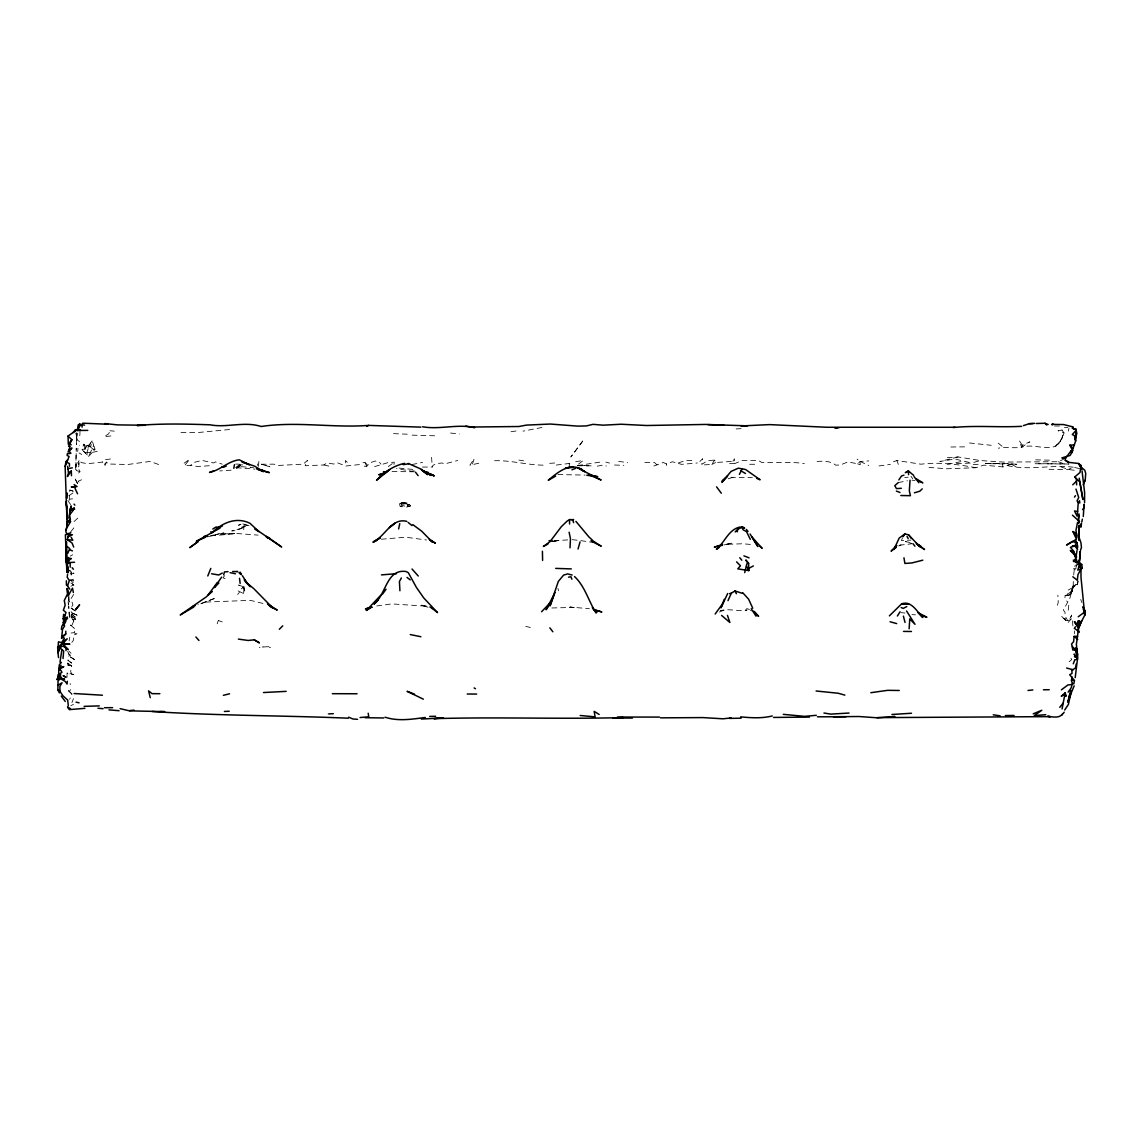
<?xml version="1.0" encoding="UTF-8"?>
<svg xmlns="http://www.w3.org/2000/svg" width="1143" height="1143" viewBox="0 0 1143 1143"><rect width="100%" height="100%" fill="white"/><g stroke="black" fill="none" stroke-linecap="round" stroke-linejoin="round"><path stroke-width="0.75" stroke-dasharray="5 3.75" d="M76.681 435.197L76.495 444.541L76.767 432.597M1073.291 581.473L1073.163 587.602L1073.363 585.13L1069.862 598.332L1063.347 610.062L1064.99 612.091L1065.019 615.948L1067.633 620.506L1069.448 620.235L1071.634 615.12L1069.448 620.235M66.994 677.37L67.094 673.156L73.852 674.541L67.094 673.156M79.996 430.74L79.881 435.297L76.61 437.569L77.681 440.441L79.381 441.341L79.524 445.37M70.852 586.159L73.781 585.045L71.866 583.587L73.223 582.859L73.323 579.887L69.237 579.687M243.616 593.588L244.016 586.931L238.53 585.073L244.016 586.931L244.745 590.159L243.616 593.588L238.13 590.902L244.016 586.931M69.037 594.274L68.351 604.818L67.894 598.375M243.702 529.666L243.945 525.909L247.131 525.309L240.359 528.966L243.945 525.909M1065.119 595.446L1068.634 595.546L1072.534 590.245L1070.962 594.031L1065.119 595.446L1064.919 598.461L1067.291 601.789M77.71 451.585L77.938 448.256M258.504 466.401L258.889 460.858L257.375 465.458M76.224 466.315L76.41 463.801M68.751 597.618L68.48 600.975L69.409 597.675M71.866 625.364L73.795 620.949L71.052 616.949L71.295 614.191L75.252 617.091L72.252 616.934L71.295 614.191L75.252 617.091M1073.706 574.986L1074.634 565.871M1068.248 610.233L1068.791 605.018M241.873 528.137L231.743 530.938L236.758 530.509L241.873 528.137L242.359 523.637L249.788 526.523M393.978 464.458L394.264 462.186L387.691 462.729L373.804 466.83M110.471 459.015L104.399 459.8L102.541 462.072L87.654 463.715L81.31 462.601L79.067 460.6L78.824 466.444L75.709 469.259L76.267 448.185L75.881 467.701L76.724 470.659L79.953 471.702L77.324 474.274M1077.849 579.987L1077.406 584.759L1074.463 584.402L1072.791 587.202L1075.134 584.416L1077.406 584.759L1078.22 581.287M69.18 500.248L69.823 490.047L73.309 491.219M1068.419 431.082L1068.962 428.025M71.938 694.058L67.18 689.458L71.938 694.058L69.637 699.33M69.123 640.894L69.837 637.122M1062.99 435.197L1061.918 438.24L1055.275 447.084L1059.375 442.927L1065.576 429.868M76.624 437.669L77.538 433.44M1070.005 593.246L1071.963 591.688L1073.077 587.073L1070.005 593.246L1067.519 593.86L1068.634 595.546L1070.962 594.031M83.896 444.17L85.025 449.113L87.925 447.17L92.14 440.769L93.697 445.299L88.697 456.314L81.696 449.356L88.697 456.314L92.426 452.342L93.212 449.285L89.883 446.47L86.139 447.056L85.025 449.113L81.696 449.356L83.896 444.17L86.139 447.056M400.221 506.549L402.236 505.42L405.851 506.449L409.08 504.549L410.666 505.806L408.68 506.663L406.437 503.334L401.236 502.549L399.307 503.291L400.221 506.549L406.779 507.063L410.666 505.806L406.837 502.92L402.593 502.549M1057.389 605.319L1058.247 602.404L1057.846 595.132M87.925 447.17L90.754 446.199L92.14 440.769L89.311 444.856L87.168 451.914L88.697 456.314M472.516 464.001L474.174 458.672L469.902 465.215L481.789 462.558M364.188 466.173L366.703 466.387L369.732 462.886L375.261 461.015L379.447 462.229L380.948 464.158M1062.504 437.498L1059.804 442.027L1054.675 446.556C1043.873 449.856 1032.7 443.627 1021.585 447.242L1022.242 445.227L1029.757 441.855L1021.585 447.242C1013.741 448.527 1005.911 446.642 998.31 448.185M69.837 673.97L71.466 673.17L70.637 671.841L71.723 665.855L68.18 665.169L68.851 663.297L71.509 662.969L67.351 659.897L71.509 662.969M1076.92 565.142L1077.32 564.028L1075.349 569.357M1075.549 566.185L1076.049 564.828M1071.777 590.617L1075.134 584.416M71.938 702.559L73.481 698.602M902.427 538.01L901.427 540.582L910.842 540.125M110.914 435.926L104.156 436.783L108.714 433.769L110.371 429.754M158.591 464.515L150.119 461.415L127.802 464.515L108.271 464.001L106.585 462.101L105.07 465.372L102.541 462.072M217.17 623.778L218.427 620.292M422.424 467.073L432.283 467.03L433.183 465.172L437.312 463.515L441.927 462.986L445.056 463.829L457.771 460.458M85.025 449.113L86.597 445.927L88.854 444.713M70.752 531.809L75.195 526.18L75.052 524.737M1068.162 622.449L1071.648 618.492M403.75 502.734L402.922 504.149L399.307 503.291M79.067 460.6L77.767 462.772L78.553 464.287L81.31 462.601M704.374 464.858L711.818 464.458L714.561 460L715.575 462.544L732.892 461.315L734.535 463.672L742.078 460.5L758.452 460.5L761.695 462.415C776.068 462.801 790.242 461.529 804.358 463.544M732.892 461.315L734.463 458.757L734.535 463.672L729.62 463.544M1062.004 430.054L1063.919 432.783L1058.018 430.754L1062.004 430.054L1063.633 427.439L1067.748 427.353M71.838 606.576L72.909 604.904L71.009 598.775L73.638 594.389M404.565 503.649L403.579 503.02L402.879 504.049L407.365 503.763L408.68 506.663M69.094 691.801L70.652 689.586M224.614 575.672L222.985 577.844L226.785 579.201M85.996 452.685L92.426 452.342L94.998 449.228L93.697 445.299L89.883 446.47M237.644 594.489L239.401 592.374M239.43 464.858L236.63 468.187L240.544 465.158L239.43 464.858L242.902 464.93M104.284 464.444L106.585 462.101M699.873 461.472L702.659 458.729L701.773 464.329L707.203 460.929L714.561 460M817.074 461.458C823.431 461.015 830.647 460.843 835.776 465.172L840.391 464.958L847.92 461.901L857.65 463.815L860.093 461.458L868.809 460.915M184.152 463.186L189.581 459.315L184.437 465.915L190.767 465.258L193.781 462.472L201.982 460.4L213.541 462.958L215.556 461.915L222.213 464.158M74.066 521.522L78.081 517.893M1069.119 661.811L1071.734 659.582L1070.677 657.811M1073.806 586.673L1076.649 584.33L1074.463 584.402M388.291 466.573L394.264 462.186M261.361 464.229L269.848 466.773L261.361 464.229L273.891 464.158L278.135 465.458L303.152 464.158L307.553 460.372L305.138 465.744L323.969 464.958L326.627 463.044L333.956 464.029L337.242 462.729L345.757 466.03L359.402 464.572M68.809 495.805L74.709 491.747M236.73 468.173L240.201 466.187L235.415 467.387M1068.191 590.074L1072.948 587.459M70.194 556.127L72.738 554.755M70.795 705.717L73.438 704.359M711.818 464.458L715.575 462.544M1067.519 593.86L1071.963 591.688M947.304 457.643L958.091 456.957L980.294 460.543L1003.297 462.086L1058.375 461.715L1064.09 458.957M1079.521 468.587L1073.234 467.187L1068.276 469.473L1049.06 469.316M898.627 545.968L901.084 544.84M81.567 479.789L78.081 481.274L80.339 483.346M241.059 524.18L238.43 525.28L241.202 524.251M200.825 603.761L215.898 597.932L197.868 604.776M86.597 445.927L89.311 444.856M719.333 612.048L724.805 609.891L720.504 610.648C729.405 608.147 738.321 611.934 747.108 610.005L745.379 610.133L753.894 611.019M653.896 465.987L663.269 462.486L666.355 463.929L672.427 461.772L681.557 464.344L697.316 463.001M928.973 467.43L946.618 468.773L975.865 467.73L983.823 465.13L1002.911 466.916L1011.241 464.144L1016.441 464.329M678.428 462.915L684.928 460.672L693.772 460.286M893.44 461.729L896.869 460.543L921.044 464.201C938.86 461.858 958.105 464.401 975.865 467.73M259.29 647.51L260.032 647.281M240.544 465.158L236.672 466.373L250.831 467.401M728.162 478.788L734.206 476.917L731.12 477.345L752.365 477.66M262.161 647.009L263.547 646.881M956.434 463.629L971.593 463.029L980.294 460.543M411.909 464.572L422.596 462.372M268.719 646.652L263.119 647.009M958.091 456.957L939.832 461.501L954.934 458.986L971.593 463.029M541.968 427.468L523.065 431.14M206.869 536.953L216.184 534.667L212.712 535.21M898.269 482.575L907.471 480.789M724.033 544.925L732.134 543.111L725.491 544.368L742.379 543.768L752.78 544.597M69.509 580.701L73.323 579.887M92.426 452.342L98.169 451.142M947.347 464.258L963.22 461.229M597.303 466.158L602.39 465.201L606.39 466.001M381.348 539.225L405.765 537.21L426.525 539.996M71.78 642.352L73.295 640.609L73.552 635.179L77.01 633.793L71.052 633.008L74.681 632.593L74.509 628.479L70.495 625.064L74.509 628.479M899.298 545.24L911.4 543.839M414.209 470.745L411.537 471.187L396.521 468.587M551.24 541.725L559.341 540.468L554.184 540.596M552.583 541.511L559.341 540.468M511.05 431.725L516.407 430.954M231.129 470.159L219.742 470.93M376.747 605.961L391.692 603.904L427.668 606.29L420.581 605.018L428.096 607.233M878.996 465.944L890.411 464.387M567.657 539.925L553.926 540.696M75.209 433.926L76.71 433.74M69.88 499.162L72.595 498.819M599.789 462.143L576.443 465.715L583.301 460.429L574.172 461.943M556.327 465.044L569.257 463.486L571.114 464.915M1076.192 568.428L1073.434 568.757L1076.22 570.271M205.811 602.075L250.303 600.346L263.819 603.633M904.713 477.588L908.142 477.174M72.466 619.692L75.709 619.349L71.295 614.191M210.655 535.881L237.844 533.581L258.104 535.124M229.572 429.525L199.311 432.411L177.994 432.368M392.035 471.516L416.466 471.816M1007.412 465.572C1029.186 470.787 1051.403 464.472 1073.234 467.187M549.669 463.344L555.298 462.944M973.207 464.615L981.251 464.072M209.369 465.744L197.453 466.501L190.767 465.258M736.092 428.925L742.493 428.611M543.068 465.144C526.037 465.001 509.507 459.715 492.433 460.858M557.855 474.545L585.13 475.088M551.883 607.976L574.815 607.376L569.857 607.033L589.402 608.719M93.212 449.285L94.998 449.228M409.394 504.42L407.765 504.449L407.308 506.092L409.494 506.692M950.89 447.013L965.435 446.842M749.637 464.272L758.309 464.287M644.795 462.572L654.582 462.601L656.996 464.872M985.58 463.372L1004.368 463.501M1054.46 425.982L1059.518 426.039M362.917 462.644L365.103 462.672L367.246 464.672M236.23 467.673L254.903 469.13M235.787 464.087L239.258 464.172M1035.701 459.829L1051.631 460.215M1067.633 620.506L1065.776 620.392L1061.261 616.02L1064.033 618.72L1070.648 619.02M412.137 435.14L435.512 435.812M614.534 465.015L623.864 465.33M393.549 433.64L407.88 434.24M911.985 480.231L915.043 480.417M911.985 614.605L915.486 614.834M70.166 573.243L74.066 573.557L70.18 570.428M969.435 442.97L991.252 445.284M109.971 430.754L114.314 431.14M399.05 468.073L416.381 469.773M580.844 540.625L593.06 542.425M450.571 433.04L459.343 433.94M901.041 612.605L905.07 613.048M572.214 539.653L579.287 540.468M1074.249 470.244L1068.276 469.473L1059.461 466.33M618.677 461.358L627.764 462.701M67.666 663.111L71.723 665.855L68.68 665.512L67.823 664.912L71.723 665.855L67.666 663.111L68.18 665.169M518.922 460.072L523.594 460.829M403.579 503.02L401.236 502.549L401.107 504.263L402.75 506.22M909.399 542.396L905.356 541.568L912.085 543.525M250.56 467.144L253.817 467.873M323.969 464.958L330.927 466.587M525.766 626.393L530.423 627.507M605.861 462.101L609.49 463.101M244.216 524.223L249.117 525.68M746.636 608.533L749.522 609.476M69.823 490.047L73.081 491.176M218.656 620.606L222.271 621.949M1058.375 461.715L1063.019 463.458M857.65 463.815L860.222 464.787L860.093 461.458L857.093 459.143M269.162 647.124L270.434 647.695M860.093 461.458L868.751 465.53M1011.241 464.144L1016.756 467.187M67.623 651.496L69.08 654.282M79.081 452.942L81.739 454.5M68.266 653.839L70.609 655.353L68.837 655.939L68.223 660.797M69.68 570.786L71.18 571.757M72.252 616.934L75.709 619.349M70.937 582.916L73.781 585.045M998.196 443.141L1003.197 447.17M347.301 462.301L345.4 460.515L345.757 466.03M1064.033 618.72L1065.776 620.392M67.866 500.548L71.523 505.92M69.009 651.267L71.052 653.267M71.152 580.73L73.223 582.859M75.709 469.259L76.724 470.659M73.795 620.949L71.052 616.949M242.416 586.588L244.745 590.159M1022.242 445.227L1019.456 440.912L1021.585 447.242M911.057 476.288L912.671 478.831M406.551 503.534L407.551 505.406M78.881 469.516L79.953 471.702M365.103 462.672L366.703 466.387M896.869 460.543L898.341 464.387M1080.764 599.418L1081.764 602.475M557.884 588.474L558.613 590.817M666.355 463.929L666.712 465.43M1002.411 463.872L1002.911 466.916M70.137 683.457L70.323 684.657M68.666 597.275L69.337 602.047L68.651 597.117M76.295 434.84L76.61 437.569M431.583 457.357L432.283 467.03M1072.848 625.835L1072.448 618.977M1074.491 630.965L1074.577 633.808M569.257 463.486L569.314 466.687M582.716 441.098L570.814 457.014L582.716 441.098M219.742 533.595L216.77 534.381L223.942 532.995L219.742 533.595M234.372 533.395L220.67 534.181L234.372 533.395M332.97 713.803L326.398 714.018L335.299 713.818L332.97 713.803M584.244 465.615L576.443 465.715L591.845 465.858L584.244 465.615M1048.917 463.744L1034.929 463.729L1069.034 464.015L1048.917 463.744M1007.254 463.587L985.695 463.572L1016.799 464.272L1007.254 463.587M77.095 615.22L71.738 612.748L70.709 610.948L73.509 615.648L71.738 612.748L77.095 615.22M74.666 659.711L68.837 655.939L74.666 659.711M71.195 608.076L76.652 611.976L71.195 608.076M77.453 483.446L74.624 477.731L77.453 483.446M69.437 617.177L68.68 605.89L69.437 617.177"/><path stroke-width="1.5" d="M1065.205 692.787L1066.005 696.344L1065.205 694.13L1061.304 696.187L1065.205 692.787L1062.047 708.974M66.608 541.882L66.451 556.612M1078.749 540.368L1079.206 525.594M64.222 624.164L65.78 621.378L63.351 624.378L64.651 625.85L62.536 629.279L61.593 638.308L65.765 633.994L65.78 631.236M69.694 511.35L71.095 506.163L69.823 512.15L70.595 509.892L74.295 507.692M1075.192 677.656L1077.406 659.597L1077.306 651.753L1076.106 650.238L1072.806 649.738L1071.577 644.038L1073.634 641.623L1074.12 636.422L1077.535 636.208L1078.106 631.065L1074.306 628.279L1075.563 626.75M63.351 619.977L63.579 614.348M744.722 572.629L746.793 563.87L748.622 563.285L748.736 570.614L737.764 568.857L740.435 565.799L736.592 561.87M1078.135 627.536L1076.906 623.692L1074.463 621.778L1078.135 627.536L1078.32 620.606L1078.063 627.436M67.208 567.214L67.394 561.027L67.608 572.472M1077.635 653.667L1077.406 659.597L1077.277 656.053M1084.578 502.706L1084.607 492.462L1082.035 470.845M67.037 524.723L67.18 521.765M570.014 547.826L570.457 538.782L569.114 532.209M67.808 561.499L68.437 557.47M909.128 628.793L909.771 618.949L915 624.321L906.57 610.991M910.042 480.189L909.328 490.833L910.428 495.691L900.798 495.519M1078.578 534.853L1079.206 525.694M1083.278 516.522L1084.093 504.349M1078.378 520.465L1078.778 515.379M59.35 692.901L57.879 689.743L58.036 681.057L60.65 677.999L64.594 679.142L61.436 678.585M1073.734 444.941L1069.877 445.184L1072.634 450.671L1071.12 450.728L1065.505 458.257L1061.861 457.914L1070.119 455.443L1071.534 453.028L1075.663 440.898L1075.892 429.125L1072.32 428.354L1072.777 426.868L1063.733 424.567L1051.617 424.367L1052.289 424.882L1052.989 423.81M1083.221 484.889L1085.221 480.06M1075.877 653.182L1076.106 650.238L1072.834 647.938L1077.306 651.753M63.036 658.511L63.651 651.067L60.365 648.195L60.95 646.567L64.694 645.881L61.751 642.68M1065.505 458.257L1065.262 460.258L1069.477 462.444L1078.535 463.486L1080.878 465.387L1080.035 472.473L1074.749 476.945L1076.335 479.06L1076.677 484.861M68.08 566.957L67.78 570.328L69.366 570.628M1078.463 520.594L1079.035 513.907M1079.378 562.37L1080.349 551.469L1079.635 558.07M1079.492 560.884L1080.349 551.469M1076.163 664.054L1075.834 667.583L1072.891 669.784L1066.633 668.012M1081.164 526.694L1081.478 523.408L1078.392 527.38L1081.164 526.694L1080.878 524.537M61.065 665.297L58.764 669.755L60.922 670.412L61.951 672.313L58.536 674.341L57.15 679.571L60.708 674.199M1072.405 683.557L1073.777 683.928L1074.449 680.571L1071.248 680.014L1072.405 683.557L1071.177 687.857L1068.148 692.129M66.165 530.181L67.694 521.179L70.38 519.451L69.537 514.993L73.166 510.378L70.595 509.892L74.566 509.121L70.595 509.892M1077.635 511.507L1077.135 516.222L1074.534 510.964L1077.635 511.507L1078.235 502.349L1077.049 500.877L1078.721 497.534L1075.963 489.075M1080.164 564.271L1076.02 562.113L1078.706 561.784L1081.721 564.528L1082.292 568.142L1080.978 569.071L1080.992 577.329L1084.507 612.691L1082.95 606.69L1085.178 611.091L1084.736 615.263L1079.435 625.421L1081.621 620.749L1078.006 630.436M70.209 446.313L68.066 452.099L71.909 448.042L68.766 450.628L70.895 453.3L67.251 453.842L67.166 455.5L69.109 456.471L65.151 466.43L66.994 521.208M67.366 681.285L67.051 684.071L65.308 681.499L59.865 678.299L61.093 677.099L59.207 675.256L57.15 679.571M58.907 668.412L59.35 664.726L61.336 662.397L59.993 662.168L61.836 649.953M65.951 650.624L66.351 647.51L63.394 646.209L68.266 649.695L66.351 647.51M1077.963 631.065L1079.292 620.792L1078.821 624.464M67.794 553.283L69.752 548.669L67.28 546.568M1076.977 550.626L1075.949 557.641L1073.348 550.769L1070.405 547.34L1074.849 545.897L1077.578 549.412L1075.349 543.968M61.351 629.45L61.851 626.15L63.351 624.378M63.351 622.649L64.065 618.12L67.537 618.492L64.065 620.592L63.351 622.649L66.494 619.535M78.153 430.782L79.724 424.124L84.596 425.139M65.151 466.43L65.908 461.729L67.537 459.9M1078.663 564.899L1079.006 562.942M233.815 468.33L234.458 464.672M75.109 431.597L75.452 429.797L80.496 429.939M68.766 518.136L71.095 506.163M398.621 528.952L399.75 523.623M63.008 625.378L64.065 620.592M77.238 430.64L78.224 424.81L79.724 424.124M1085.15 480.903L1085.721 473.531L1084.764 470.23L1081.464 467.487M1071.291 692.901L1067.962 702.045L1070.691 690.186M737.206 531.838L737.849 529.109L742.664 527.094L744.05 528.352M1067.962 702.045L1069.705 694.573M1071.348 690.643L1068.405 704.459L1064.676 710.032M742.164 593.274L734.963 590.96L731.363 593.16L728.005 600.632M1075.192 439.755L1076.835 433.368L1075.892 429.125M223.642 574.843L224.471 571.929L228.014 571.643M578.044 549.011L580.044 541.911M67.566 466.387L68.537 472.902L67.48 476.488L71.295 471.002L71.48 475.717M1073.263 663.797L1074.82 659.725L1075.763 659.697M739.407 474.402L741.921 469.259M68.551 446.413L71.895 439.755L68.023 436.069L77.595 429.411M1080.464 550.312L1081.449 547.568L1080.978 542.896L1078.463 535.581M63.837 618.663L65.994 612.477L63.379 610.262L65.151 605.176L64.265 600.518L67.023 594.96L68.008 595.403M73.709 547.068L72.038 542.996L67.337 539.639L68.709 534.41L68.066 533.281L66.98 534.567L65.837 531.609L66.508 528.337L70.723 521.522L67.694 521.179M70.223 567.142L70.166 562.799L68.28 562.642L69.223 560.127L71.395 558.57L68.394 558.113M724.219 599.346L721.004 607.833L727.677 593.503M1078.621 523.565L1079.421 521.479L1072.448 515.179M207.783 575.972L210.826 568.4M61.593 638.308L62.465 636.151L65.765 633.994M1071.434 692.472L1074.149 685.871M69.823 589.159L67.537 585.83L69.337 580.63L67.194 577.244L67.566 574.429M65.08 644.809L65.508 643.795L69.923 644.195L65.265 643.809M1072.634 450.671L1071.534 453.028L1071.12 450.728M1075.663 532.981L1073.02 531.581L1076.949 537.882L1075.992 530.195L1077.492 522.565L1079.421 521.479M1081.821 521.994L1082.35 519.193M67.48 617.077L63.251 618.634L65.294 614.72L63.408 616.32M1080.978 569.071L1077.992 574.6L1077.292 580.244L1072.82 576.772M69.037 594.274L72.509 588.131L73.352 592.488M217.356 582.487L208.14 594.874L212.127 591.431L206.126 597.003L180.223 614.963L193.753 607.047M401.393 577.972L399.421 581.458L399.921 590.717M221.642 577.129L214.398 587.573L218.87 582.987M876.995 717.633L1050.346 716.632L1047.602 716.304C1052.146 716.861 1059.218 718.49 1062.347 714.204M68.709 522.094L70.38 519.451M897.369 616.02L900.07 611.819M722.476 603.933L715.175 614.005M548.94 605.433L546.083 609.79L554.984 592.588L550.054 605.876L558.313 581.444L563.57 575.129L567.557 573.915L572.143 575.015M902.941 536.739L904.885 533.895L908.671 534.91L919.901 546.811L916.315 543.139L924.544 549.554L920.044 546.497M898.841 479.874L901.57 475.959L903.956 475.174M1074.491 497.076L1075.506 495.662M382.576 594.003L386.077 589.245M903.013 536.41L904.885 533.895L899.184 538.096L893.897 549.454L896.726 545.64M1082.578 509.621L1084.321 507.292L1084.021 504.549M71.895 439.755L68.309 444.17L68.023 436.069M1059.747 707.346L1063.304 703.002M1061.69 715.232L1064.19 712.232M73.152 432.497L75.452 429.797M1077.792 547.226L1077.049 542.968L1072.491 541.482L1066.59 545.054L1076.392 539.267L1073.02 531.581M1075.763 430.682L1072.291 434.554L1075.977 436.383M735.178 531.938L737.849 529.109M541.596 611.734L549.969 602.961M896.569 545.482L891.083 551.126L896.141 547.44M889.383 615.863L901.713 603.761C911.785 600.632 916.915 611.691 922.83 617.52L917.843 612.548L926.887 617.263L920.729 615.177M279.321 629.279L282.735 625.85M380.733 595.274L366.703 610.133L369.889 607.619L366.217 610.419L370.389 608.047M922.201 488.875L919.844 491.204L914.357 492.819M378.233 600.032L373.975 604.118C386.363 594.603 386.263 568.628 406.108 571.514L408.322 572.729L416.366 587.345L423.739 597.932L437.555 612.619L431.883 608.162M1072.748 484.789L1076.635 481.06M898.269 482.575L894.769 485.675L896.469 488.632L901.398 488.29M722.133 480.674L727.591 476.045L721.876 482.332L731.077 471.402L738.307 468.187L745.522 469.473L760.109 479.774L756.852 478.446M1077.535 636.208L1076.392 644.152L1077.149 652.51M78.753 426.911L81.982 424.396L82.082 427.153M1085.178 611.091L1083.493 609.048L1084.607 612.034L1078.235 616.791M572.229 520.522L573.643 519.479M68.537 472.902L71.295 471.002M718.99 547.554L716.39 549.354C724.691 542.511 728.434 529.595 739.807 527.066L740.893 527.266M573.615 522.651L572.9 519.651L569.543 519.594L566.957 521.251L561.384 526.623L550.04 541.611L543.354 546.497L547.968 544.011M63.251 618.634L64.065 618.12M212.812 529.023L216.013 527.037L219.385 527.352L222.428 526.009M57.693 685.4L62.036 682.742L59.865 686.486L59.965 691.372L62.908 695.773L67.68 700.045L68.337 705.817M1081.078 564.913L1081.721 564.528L1079.006 566.414L1077.778 570.086L1081.721 568.542L1079.006 566.414L1082.292 568.142M220.013 528.137L196.31 541.296L205.311 537.339M380.305 537.882L372.932 542.225L376.904 540.382M380.233 537.81L373.875 541.596C385.091 536.11 392.078 517.408 406.822 521.379M905.299 472.745L908.456 470.987L913.743 475.417M222.271 573.072L218.713 574.986L211.569 573.757M1061.404 689.843L1067.862 684.986L1071.505 684.557M753.38 565.942L748.308 568.585L748.736 570.614L746.608 566.156M1076.42 654.896L1077.463 654.339M906.785 606.576L903.299 608.376L901.184 607.562M66.98 534.567L70.837 532.652M366.646 426.353L368.632 425.41L420.895 427.125M67.751 536.996L72.438 534.781L68.709 534.41M555.627 476.131L548.269 480.246C557.427 472.673 569.743 461.801 581.987 469.73L577.772 468.059L581.073 468.873L584.616 471.616L581.844 470.173M906.27 471.945L908.456 470.987L908.556 474.674M1033.215 713.832L1041.787 710.274L1034.286 715.604L1045.774 714.675M571.971 469.816L575.815 468.23M213.77 470.802L209.512 472.43C220.528 470.144 228.471 460.886 239.344 459.829L249.503 464.787L242.03 461.958L254.66 466.187L263.604 471.645L256.432 468.801M192.51 606.562L195.182 605.661M1023.385 425.61L1029.386 423.682L1034.686 423.353M722.562 544.482L714.361 547.083L722.419 545.282M404.536 463.329C393.621 465.701 384.048 472.13 376.533 480.246L389.677 469.673L383.348 473.531L378.804 474.759L385.562 473.102M729.52 593.703L731.363 593.16M371.932 607.162L365.46 608.905L371.904 607.219M368.632 425.41C332.899 428.054 296.523 421.153 261.147 426.496C244.288 421.053 226.743 428.039 210.226 424.825C185.88 423.953 161.534 423.381 137.189 425.525L145.418 425.267L117.4 424.882L104.827 423.553M922.815 560.17L911.9 562.942L904.885 563.442L903.956 557.798M59.593 667.641L63.779 666.64L58.764 669.755L58.579 677.985L58.536 674.341M223.371 695.301L229.557 693.801M79.524 430.454L87.768 430.382M772.254 715.961C761.967 718.547 751.065 717.861 740.635 716.875M226.214 466.173L221.899 467.158L225.071 466.458M381.462 574.886L396.535 573.686M67.651 468.644L72.295 467.858M70.495 708.631L67.88 707.446L69.709 709.589L84.882 708.331M207.483 536.038L203.997 536.581L207.326 536.238M568.528 577.158L570.986 576.786L571.871 579.23M403.193 464.615L408.508 463.858M870.823 692.701L887.668 690.329L899.255 690.486M1028.057 690.472L1032.829 689.929M134.017 710.103L128.802 710.689L120.115 708.646M60.95 646.567L60.036 646.667L57.964 652.682L58.522 657.568M254.217 639.823L259.29 642.78L254.217 639.823L248.131 640.466L238.401 639.108M731.149 717.933L722.976 718.804L702.945 717.59L660.554 717.847M386.691 471.902L383.234 472.23L386.748 471.945M740.978 425.953L769.582 424.61L826.603 427.253L955.148 427.268M816.302 715.304L804.586 716.361L783.298 714.346M425.253 717.49C411.909 719.176 398.264 721.533 385.077 717.204M99.298 705.903L84.125 706.36M834.833 427.811L839.105 427.725M263.49 692.544L286.179 691.358M894.855 716.461L877.052 717.79L859.036 716.518L833.418 716.732M1021.585 426.325C998.782 427.553 975.908 425.267 953.076 427.525M68.28 562.642L74.552 562.242M891.954 714.489L911.5 713.246M849.049 713.046L830.718 714.118L823.946 713.018M224.399 711.46L229.243 711.217M835.162 427.782L836.505 427.782M659.497 717.09L617.406 717.047M835.39 427.825L837.276 427.768M365.046 717.718L383.819 717.961M1029.386 423.682L1032.858 423.596M1036.33 423.496L1044.988 423.267L1048.16 424.496M429.668 716.432L435.64 716.275M729.434 718.404L741.15 718.19M465.644 426.125L474.574 427.596C457.386 423.753 439.884 429.825 422.524 426.768M421.381 719.061L443.555 717.918L433.897 718.676C497.019 716.79 560.127 719.318 623.306 717.575L612.991 717.99L632.408 718.075M1005.383 715.547L1014.112 715.461M571.314 568.914L555.684 568.385M1043.402 689.772L1049.26 689.715M104.484 707.717L112.585 707.66M773.525 717.433L809.415 717.09M471.302 427.039L518.965 426.51L526.38 425.11L550.354 424.039L577.729 426.125L586.288 425.939L593.031 424.353L603.09 425.182L621.192 424.239L646.595 425.51L705.402 424.439L747.565 425.839M549.026 540.71L552.298 540.696M845.949 716.761L817.416 716.804M332.37 693.687L357.045 693.758M159.863 693.701L152.076 693.658L148.59 690.858L150.247 697.659M59.207 675.256L60.608 675.256M467.23 694.015L476.645 694.072M903.527 631.407L911.457 631.493M1072.463 545.854L1074.849 545.897M232.686 571.514L237.701 571.6L236.73 571.4M159.849 711.532L164.678 711.632L129.559 710.846M580.201 715.489L595.103 716.861L594.174 711.36L599.161 714.475M82.696 423.196L108.314 424.253M708.046 424.624L723.976 425.296M102.427 695.215L74.081 693.53M1073.42 561.513L1076.306 561.642L1076.406 562.756M62.136 643.638L65.508 643.795L58.45 641.794L58.122 647.309L62.136 643.352L57.964 652.682L57.664 647.109M152.033 711.489C217.427 715.789 283.021 715.418 348.315 718.19M424.953 472.33L428.354 472.53L425.153 472.288M360.059 717.533L368.775 716.79L368.189 713.232M357.545 719.318L352.944 718.99L348.601 717.19M97.912 708.26L103.113 708.674M108.971 709.874L119.072 710.703M1074.463 656.711L1076.092 656.868L1074.149 654.053L1075.492 657.182M816.102 691.001L838.19 693.244L844.863 695.13M67.337 539.639L72.823 540.21L71.152 537.324M586.802 475.245L597.718 476.688L588.502 474.602M259.661 469.787L262.833 470.216L258.761 469.587M993.224 714.832L1000.082 715.804M410.266 634.565L420.867 636.722M230.1 572.657L235.472 573.772M76.052 702.159L79.081 702.816M65.508 643.795L63.079 643.209L67.251 638.823L62.065 641.952L64.322 638.323L62.465 636.151M259.104 469.83L269.348 472.616L259.547 469.63M890.04 621.763L896.698 623.592M594.146 609.762L601.875 611.976L593.303 609.505M425.51 472.902L433.083 475.117L424.239 471.859M266.476 537.31L269.862 538.339L266.576 537.153M1072.891 669.784L1071.891 669.455L1071.991 673.427L1069.691 674.713L1074.449 680.571M1071.72 447.742L1072.963 448.185L1069.877 445.184M917.929 545.011L920.829 546.097L916.6 544.068M414.523 694.144L407.079 691.315L423.367 699.173M743.922 555.869L749.094 557.841M896.369 491.076L899.97 492.476M424.424 471.988L434.326 475.974L421.853 470.187L431.111 475.474L421.353 469.616M1078.235 502.349L1079.821 502.991L1079.492 500.663M408.337 463.458L421.253 469.201L427.568 474.659L421.753 469.959M590.088 475.288L601.132 480.003L580.458 469.459M69.623 549.712L72.423 550.912M240.23 573.886L240.916 574.186L240.073 572.129L241.459 574.672L238.958 572.629M918.115 480.603L922.844 482.875L916.2 478.746M590.917 540.896L593.36 542.082M744.665 528.123L741.821 526.723L743.05 529.766L746.508 531.595L750.294 539.325M475.474 688.729L474.102 687.915M269.662 606.261L277.235 610.091L267.476 603.847L272.82 608.033L253.746 588.616L245.402 581.73L250.303 586.688L244.273 579.758L247.988 584.387L242.43 575.772M63.722 676.056L66.065 677.256L63.122 675.713M592.588 541.782L601.247 546.211L593.703 541.411L588.831 536.839L575.915 521.379M740.664 470.702L745.493 473.502M429.939 606.976L432.597 608.547M254.76 529.109L258.99 531.666L249.974 523.308C236.144 516.45 222.028 522.923 211.826 532.895L210.898 531.624M429.439 539.496L435.183 543.068L429.439 539.496L432.411 542.082L421.596 531.095L412.794 524.623M270.291 538.867L266.476 536.41L281.649 546.997L255.946 529.323M1075.177 647.752L1077.035 648.967M67.537 585.83L66.394 585.073L66.351 580.787M74.124 484.575L77.052 486.547L71.352 487.047L75.495 486.432L75.067 488.475L77.567 493.79M1065.262 460.258L1068.619 462.615M69.509 443.641L71.195 444.856M1076.663 556.998L1073.548 552.712L1070.277 550.354L1073.306 553.655M1073.291 560.113L1075.477 561.727M407.037 577.415L410.208 579.887M57.879 689.743L59.965 691.372M408.108 522.422L411.966 525.537M1074.12 636.422L1077.763 639.466M721.576 615.42L729.877 622.478L727.462 615.405M65.908 461.729L69.437 463.558L69.494 466.201M759.881 546.354L762.167 548.369L751.88 536.924L757.895 546.568L750.094 534.01M574.543 576.558C584.973 586.316 588.588 601.147 596.074 613.077M753.651 611.605L758.623 616.348L754.394 611.534M1044.988 423.267L1046.817 425.039M1074.749 476.945L1079.749 481.917L1082.892 499.534L1079.263 478.16M592.331 607.605L596.86 612.491M742.693 592.674L748.622 599.203L752.766 608.262M412.023 569.014L418.252 576.015M195.896 636.994L198.953 640.48M748.622 563.285L745.822 559.984L747.679 562.87M739.764 557.727L741.807 560.184M72.109 567.685L73.395 569.257M911.428 538.524L908.671 534.91M67.508 706.86L69.709 709.589M913.986 476.602L918.901 482.732M746.393 529.452L747.993 531.481M912.971 543.697L914.943 546.183M549.826 627.85L552.855 631.765M74.038 504.12L74.838 505.163M415.481 472.173L418.124 475.631M58.536 679.599L57.679 678.085M716.575 486.875L721.304 493.204M61.236 696.073L65.265 701.445M1078.106 631.065L1079.063 632.422L1078.349 629.607M1074.463 621.778L1077.035 625.65M751.222 608.705L756.052 616.177M1075.52 540.253L1077.049 542.968M1078.535 463.486L1080.064 466.273M734.963 590.96L736.421 593.731M1072.777 426.868L1074.077 429.368M907.056 536.424L908.171 538.624M1079.692 464.687L1081.764 469.416L1080.878 465.387M1073.548 552.712L1076.62 560.241M1073.348 550.769L1075.32 555.855M1076.206 562.17L1075.092 559.156L1076.006 562.142M903.399 616.148L905.042 622.449M1078.42 535.61L1079.178 538.61L1078.449 533.781M1074.549 436.297L1075.663 440.898M1078.706 561.784L1079.078 563.313M1083.493 609.048L1084.736 615.263L1084.607 612.034M66.78 588.588L67.808 596.046M66.423 546.068L66.523 561.784L68.008 572.857M239.516 578.287L240.144 583.444M66.865 508.464L66.008 501.448L66.751 507.778M67.78 590.888L68.008 593.16L67.58 588.459M66.523 561.784L67.48 572.343M66.851 572.272L65.394 534.624M1078.392 560.384L1078.506 562.456M1072.634 646.467L1072.806 649.738M66.665 564.971L65.908 546.097L66.18 561.599M71.252 572.472L71.352 574.643M1071.763 676.613L1071.863 679.485M66.68 507.706L66.951 519.351M542.425 551.255L542.596 560.441M66.394 549.454L66.651 562.556M569.543 519.594L569.571 523.98M66.808 493.019L66.665 498.305L66.808 493.019M76.495 608.576L75.424 609.919L79.596 604.776L76.495 608.576M393.921 523.937L389.377 527.58L395.007 523.237L393.921 523.937M197.953 541.696L189.852 547.554L197.953 541.696M569.014 467.43L565.542 468.016L573.1 467.287L569.014 467.43M906.513 603.718L901.713 603.761L908.571 603.704L906.513 603.718"/></g></svg>
